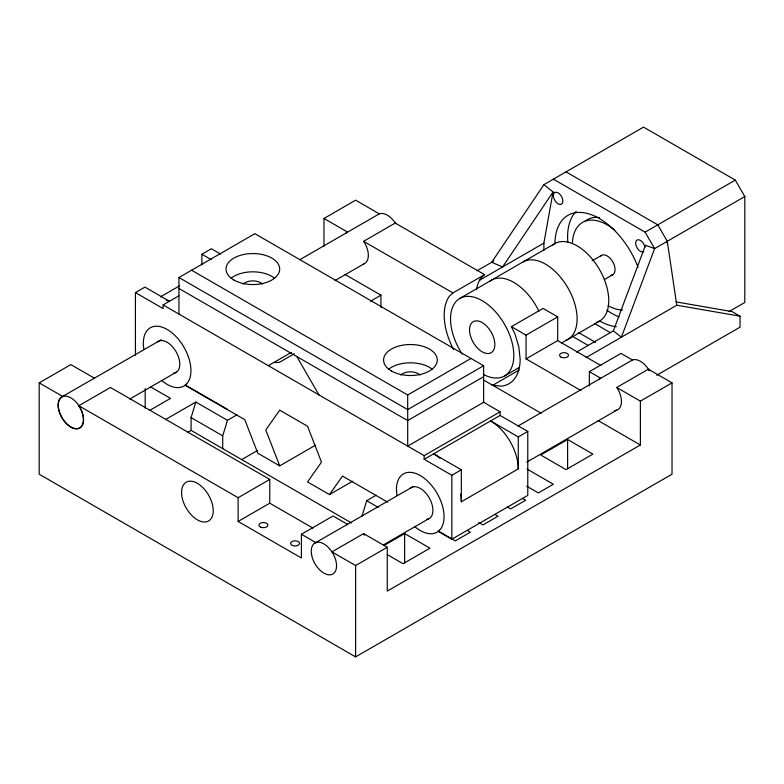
<?xml version="1.0" encoding="UTF-8"?>
<svg xmlns="http://www.w3.org/2000/svg" width="784" height="784" viewBox="0 0 784 784"><rect width="100%" height="100%" fill="white"/><g stroke="black" fill="none" stroke-linecap="round" stroke-linejoin="round"><path stroke-width="1.18" d="M543.88 250.419L543.88 243.118L553.043 191.943L543.88 184.661L491.666 262.297L502.613 266.942L553.043 191.943M351.399 522.918L191.08 430.367L191.08 417.578L195.824 402.045L227.468 420.312L236.954 414.834M222.715 448.634L222.715 435.845L227.468 420.312M361.943 516.225L366.687 500.692L376.183 495.214M576.554 352.124L613.353 330.877L645.448 245.284L654.62 248.597L744.8 196.529L735.304 180.095L643.546 127.116L543.88 184.661M315.57 445.155L279.712 465.853L265.786 429.975L279.712 410.169L307.553 426.241L321.479 462.129L307.553 481.935L329.476 494.586L342.49 476.084L387.688 502.181M363.707 263.983A17.895 10.329 60 0 0 364.56 242.766L363.59 241.325L395.224 223.058L484.571 274.645L452.936 292.912L449.291 296.293A53.694 30.997 60 0 0 453.642 349.635M484.571 274.645L480.935 278.026A53.694 30.997 60 0 0 476.427 289.717M186.376 384.16L184.985 385.15L244.784 419.675L257.789 453.201L279.712 465.853M439.51 530.307L438.119 531.287L451.839 539.216L527.779 495.37L527.779 431.435L500.094 415.451L424.154 459.297L424.154 455.641L163.111 304.927L163.111 308.582L135.426 292.599L135.426 355.328M135.426 292.599L144.922 287.12L169.53 301.33M201.87 264.894L201.87 254.241L211.366 248.753L220.598 254.085M178.938 314.061L178.938 277.526L254.878 233.681L483.63 365.756L483.63 402.29L407.69 446.135L407.69 394.989L191.59 270.225M160.416 296.901L179.399 285.944M163.111 304.927L178.938 295.793M614.636 410.532A17.895 10.329 60 0 0 617.694 388.913L616.714 387.472L648.358 369.205L672.025 382.866L672.025 474.202L355.613 656.884L39.2 474.202L39.2 382.866L70.844 364.599L94.511 378.26L93.531 378.584M323.968 246.47L323.968 218.452L355.613 200.185L379.28 213.856A17.895 10.329 60 0 1 395.714 223.705M313.012 528.161L269.765 503.191L269.765 479.445L110.456 387.472L78.812 405.74A17.895 10.329 60 0 1 80.272 427.535A17.895 10.329 60 0 1 62.083 417.98A17.895 10.329 60 0 1 61.897 396.851L161.288 339.707M299.909 259.671L379.28 213.856M129.732 399.066L176.302 372.184M335.033 280.535L363.609 264.041M149.822 410.336L170.51 398.39L150.469 386.826M165.473 419.567L195.824 402.045M370.46 301.223L380.926 295.176L380.926 307.357M268.324 365.667L291.393 352.349M294.353 353.741L279.418 362.365L273.724 362.551M187.915 432.19L191.08 430.367M477.084 270.715L493.763 261.092M479.475 280.3L543.88 243.118M459.806 298.439L554.729 243.638M241.707 459.591L257.524 450.457M592.155 260.788L601.563 255.349M553.367 179.173L645.134 232.152L735.304 180.095M492.009 385.218L501.162 386.13A53.694 30.997 60 0 0 520.145 359.121L518.851 347.028L515.059 334.258L511.423 326.673L543.057 308.406L557.698 316.863L557.698 340.609L600.946 365.579M604.386 279.555L612.755 274.723M407.69 394.989L470.978 358.445M78.812 405.74L238.12 497.713L269.765 479.445M511.423 326.673L526.064 335.131L557.698 316.863M483.63 365.756L407.69 409.601L178.938 277.526M483.63 376.722L407.69 420.557L178.938 288.492M238.12 497.713L238.12 521.458L269.765 503.191M526.064 335.131L526.064 358.876L557.698 340.609M504.553 375.948L519.322 367.422M561.501 343.069L599.476 321.146M492.705 385.287L519.067 370.068M329.476 494.586L352.682 481.19M585.981 357.651L676.768 305.231L740.057 316.187L740.057 327.153L656.727 375.252M424.154 455.641L500.094 411.796L500.094 415.451M238.12 521.458L301.409 558.002L301.409 534.247L333.053 515.98L347.635 524.408L346.665 524.721M589.343 385.914L589.343 371.665L620.987 353.398L632.414 359.993A17.895 10.329 60 0 1 649.328 370.646L648.358 369.205M315.021 542.989L413.354 486.462M518.126 425.977L632.414 359.993M729.091 311.562L744.8 302.487L744.8 196.529M424.154 459.297L451.839 475.28L461.335 469.802L461.335 501.77L518.283 468.881L518.283 436.913L490.598 420.93A39.151 22.609 60 0 1 518.283 468.881M518.283 436.913L527.779 431.435M387.257 547.281L363.59 533.61L331.946 551.877L355.613 565.548L387.257 547.281L387.257 591.116L640.381 444.979L640.381 401.134L672.025 382.866M383.925 544.596L428.368 518.939M526.789 462.119L616.734 410.179M383.964 545.517L404.652 533.581L429.965 548.192L403.074 563.716L387.257 554.582M567.606 439.501L540.715 455.024L566.028 469.636L592.92 454.112L567.606 439.501L567.606 468.724M676.024 301.899L732.148 311.62L740.057 316.187M566.028 171.872L657.786 224.851L667.282 241.286L676.768 305.231M594.507 323.498L610.324 332.632M578.68 332.632L595.556 342.373M572.359 336.287L588.176 345.421M323.968 218.452L347.635 232.123A17.895 10.329 60 0 0 345.783 233.22M363.59 241.325L452.936 292.912M589.343 371.665L600.769 378.26A17.895 10.329 60 0 0 598.907 379.368M616.714 387.472L640.381 401.134M526.064 358.876L580.905 390.54M345.068 274.478L380.926 295.176M598.192 420.616L640.381 444.979M483.228 379.819L541.234 413.305M483.189 402.035L500.094 411.796M201.87 254.241L211.102 259.563M527.005 469.028L553.367 484.257L538.343 492.93L526.74 486.237M522.516 498.408L525.682 500.241L510.658 508.914L507.493 507.091M461.335 469.802L433.65 453.818A39.151 22.609 60 0 1 439.932 458.277M494.831 514.392L497.997 516.225L482.973 524.898L478.75 522.467M467.146 530.376L470.312 532.209L455.279 540.882L438.403 531.14M186.327 385.61L227.468 409.356M366.687 500.692L378.29 507.395M191.08 417.578L222.715 435.845M39.2 382.866L62.867 396.528M301.409 534.247L316.001 542.675M613.353 330.877L621.398 337.198L654.62 248.597L645.134 232.152M296.803 356.534L318.951 394.901M667.282 241.286L667.282 243.726M451.839 475.28L451.839 539.216M404.652 533.581L404.652 562.804M355.613 565.548L355.613 656.884M145.197 388.648L145.197 408.141M643.742 251.664A6.713 3.871 60 0 1 636.5 246.754A6.713 3.871 60 0 1 638.382 239.728A6.713 3.871 60 0 1 644.967 247.087M618.997 316.883A62.642 36.172 60 0 1 606.914 310.239M567.851 242.227A62.642 36.172 60 0 1 576.279 211.327M363.59 533.61A17.895 10.329 60 0 1 364.56 535.207M616.342 326.663A62.642 36.172 60 0 1 600.044 321.205M554.954 243.746A62.642 36.172 60 0 1 588.382 213.738A62.642 36.172 60 0 1 638.088 267.432M585.266 221.049A49.225 28.42 60 0 1 599.584 217.599M600.309 256.515A11.192 6.458 60 0 1 612.755 261.807A11.192 6.458 60 0 1 611.118 275.233M622.614 309.974A49.225 28.42 60 0 1 607.982 305.691M572.428 242.432A49.225 28.42 60 0 1 614.783 230.222M523.085 261.905A44.747 25.833 60 0 1 568.782 289.443A44.747 25.833 60 0 1 565.803 340.393M551.995 245.657A44.747 25.833 60 0 1 599.476 269.471A44.747 25.833 60 0 1 596.359 322.498M489.588 281.446A44.747 25.833 60 0 1 538.922 311.179M462.266 354.084A44.747 25.833 60 0 1 464.206 296.754A44.747 25.833 60 0 1 512.226 343.108A44.747 25.833 60 0 1 483.209 374.311M400.732 375.066A11.192 6.458 0 0 1 420.106 375.066M243.167 284.092A11.192 6.458 0 0 1 262.542 284.092M231.133 278.212A26.852 15.504 0 0 1 274.576 278.212M388.697 369.186A26.852 15.504 0 0 1 432.141 369.186M143.864 349.184A33.643 19.424 60 0 1 165.747 328.682A33.643 19.424 60 0 1 190.826 373.135A33.643 19.424 60 0 1 161.377 380.23M396.988 495.321A33.643 19.424 60 0 1 418.881 474.82A33.643 19.424 60 0 1 443.95 519.282A33.643 19.424 60 0 1 414.501 526.378M460.61 494.087A39.151 22.609 60 0 1 461.335 501.77M166.316 300.311A39.151 22.609 60 0 1 168.991 301.291M156.898 342.402A17.895 10.329 60 0 1 176.537 352.555A17.895 10.329 60 0 1 173.46 373.213M410.022 488.55A17.895 10.329 60 0 1 429.671 498.702A17.895 10.329 60 0 1 426.594 519.361M311.66 555.141A17.895 10.329 60 0 0 332.788 574.064A17.895 10.329 60 0 0 327.271 546.389A17.895 10.329 60 0 0 311.66 555.141M260.876 527.23A4.479 2.587 0 0 0 267.893 525.339A4.479 2.587 0 0 0 261.542 522.771A4.479 2.587 0 0 0 260.876 527.23M553.367 195.618A6.713 3.871 60 0 0 560.491 204.477A6.713 3.871 60 0 0 560.491 194.981A6.713 3.871 60 0 0 553.367 195.618M292.618 545.546A4.479 2.587 0 0 0 299.547 543.537A4.479 2.587 0 0 0 293.069 541.078A4.479 2.587 0 0 0 292.618 545.546M560.981 357.112A4.479 2.587 0 0 0 568.39 355.809A4.479 2.587 0 0 0 562.716 352.751A4.479 2.587 0 0 0 560.981 357.112M181.584 492.47A22.373 12.916 60 0 0 205.32 521.997A22.373 12.916 60 0 0 205.32 490.353A22.373 12.916 60 0 0 181.584 492.47M58.418 407.641A17.895 10.329 60 0 0 78.939 428.387A17.895 10.329 60 0 0 75.352 401.349A17.895 10.329 60 0 0 58.418 407.641M469.518 329.888A17.895 10.329 60 0 0 488.51 353.506A17.895 10.329 60 0 0 488.51 328.192A17.895 10.329 60 0 0 469.518 329.888M391.432 370.979A26.852 15.504 0 0 0 436.355 364.031A26.852 15.504 0 0 0 403.466 345.048A26.852 15.504 0 0 0 391.432 370.979M233.867 280.015A26.852 15.504 0 0 0 278.79 273.067A26.852 15.504 0 0 0 245.902 254.085A26.852 15.504 0 0 0 233.867 280.015"/></g></svg>
